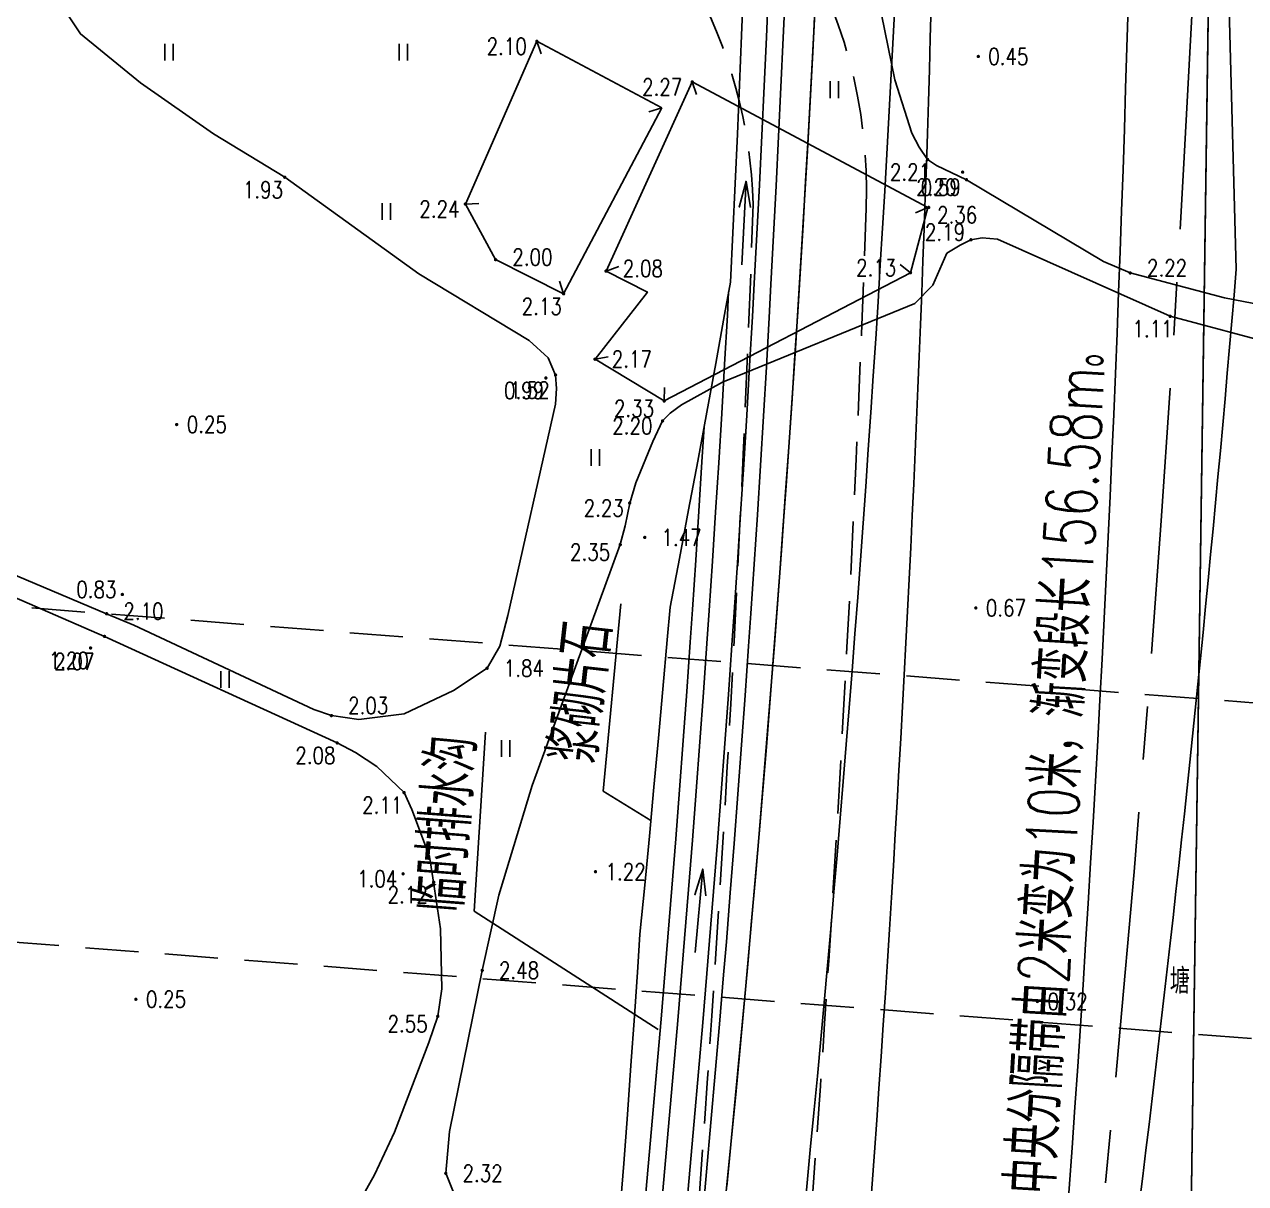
# Model space of a CAD drawing. Extents: x 500036 to 1001740, y 2543128 to 5086681.
# Drawn here: x 500719.4 to 500792.4, y 2544071.1 to 2544140.4 of the extents above; entities that cross this region are included whole.
import ezdxf
from ezdxf.enums import TextEntityAlignment as Align

# ---------------------------------------------------------------- set-up
doc = ezdxf.new("R2010")
doc.units = 0
doc.header["$LTSCALE"] = 0.5
doc.linetypes.add('CENTER', pattern=[50.8, 31.75, -6.35, 6.35, -6.35])
doc.linetypes.add('HIDDEN', pattern=[9.525, 6.35, -3.175])
doc.layers.get('0').update_dxf_attribs({"linetype": 'CONTINUOUS', "lineweight": 5})
for name, color, linetype in [('0-文字', 7, 'CONTINUOUS'), ('GCD', 8, 'CONTINUOUS'), ('L-河涌边线', 160, 'CONTINUOUS'), ('LJBX', 7, 'CONTINUOUS'), ('SPX', 4, 'CONTINUOUS'), ('zhix', 2, 'CONTINUOUS'), ('分隔带', 3, 'CONTINUOUS'), ('地形图', 8, 'CONTINUOUS'), ('桥梁', 6, 'CONTINUOUS'), ('流水线', 5, 'CONTINUOUS'), ('路基边线', 1, 'CONTINUOUS'), ('路面边线', 7, 'CONTINUOUS')]:
    doc.layers.add(name, color=color, linetype=linetype)
doc.styles.add('HZ', font='romans.shx', dxfattribs={"width": 0.8, "bigfont": 'hztxt.shx'})
doc.styles.get("Standard").update_dxf_attribs({"font": 'simplex1.shx', "width": 0.7, "bigfont": 'hztxt.shx'})
doc.linetypes.add('10421', pattern='A,2,[150,AAA.SHX,S=1,R=0,X=0,Y=1],1e-11', length=2)

# ---------------------------------------------------------------- blocks, each defined once
blk = doc.blocks.new('GC200')
at = {"linetype": 'Continuous', "const_width": 0.2, "flags": 128}
blk.add_lwpolyline([(-0.1, 0, 1), (0.1, 0, 1)], format="xyb", close=True, dxfattribs=at)
blk = doc.blocks.new('gc121')
for p, q in [((-0.5, -1), (-0.5, 1)), ((0.5, -1), (0.5, 1))]:
    blk.add_line(p, q)

msp = doc.modelspace()

# ---------------------------------------------------------------- linework, layer by layer
at = {"layer": 'L-河涌边线', "linetype": 'HIDDEN'}
for points in [[(500808.522, 2544098.63), (500601.554, 2544114.715)], [(500806.968, 2544078.69), (500601.267, 2544094.717)]]:
    msp.add_lwpolyline(points, dxfattribs=at)
at = {"layer": 'LJBX', "flags": 128}
msp.add_lwpolyline([(500761.388, 2544070.954), (500761.676, 2544073.895), (500761.958, 2544076.836), (500762.234, 2544079.779), (500762.505, 2544082.721), (500762.769, 2544085.664), (500763.028, 2544088.608), (500763.28, 2544091.552), (500763.527, 2544094.497), (500763.768, 2544097.442), (500764.003, 2544100.388), (500764.232, 2544103.334), (500764.456, 2544106.28), (500764.673, 2544109.227), (500764.884, 2544112.175), (500765.09, 2544115.122), (500765.29, 2544118.071), (500765.483, 2544121.019), (500765.671, 2544123.968), (500765.853, 2544126.918), (500766.029, 2544129.868), (500766.2, 2544132.818), (500766.364, 2544135.768), (500766.522, 2544138.719), (500766.675, 2544141.67)], dxfattribs=at)
at = {"layer": 'SPX', "flags": 128}
for points in [[(500755.009, 2544069.394), (500755.232, 2544072.329), (500755.45, 2544075.264), (500755.662, 2544078.199), (500755.868, 2544081.135), (500756.068, 2544084.071), (500756.198, 2544086.028), (500756.485, 2544088.956), (500756.766, 2544091.885), (500757.041, 2544094.814), (500757.311, 2544097.744), (500757.574, 2544100.675), (500757.832, 2544103.606), (500758, 2544105.56), (500758.558, 2544108.469), (500759.109, 2544111.38), (500759.655, 2544114.293), (500760.195, 2544117.207), (500760.729, 2544120.124), (500761.258, 2544123.042), (500761.607, 2544124.988), (500761.75, 2544127.931), (500761.888, 2544130.875), (500762.02, 2544133.819), (500762.145, 2544136.763), (500762.265, 2544139.707), (500762.379, 2544142.651)], [(500758.916, 2544068.994), (500759.185, 2544071.932), (500759.449, 2544074.871), (500759.707, 2544077.81), (500759.959, 2544080.75), (500760.205, 2544083.69), (500760.365, 2544085.65), (500760.602, 2544088.591), (500760.832, 2544091.532), (500761.056, 2544094.474), (500761.275, 2544097.416), (500761.488, 2544100.358), (500761.694, 2544103.301), (500761.829, 2544105.263), (500762.026, 2544108.206), (500762.217, 2544111.15), (500762.402, 2544114.094), (500762.581, 2544117.038), (500762.755, 2544119.983), (500762.922, 2544122.928), (500763.031, 2544124.892), (500763.188, 2544127.837), (500763.34, 2544130.783), (500763.486, 2544133.729), (500763.626, 2544136.675), (500763.76, 2544139.621), (500763.888, 2544142.568)], [(500759.911, 2544068.902), (500760.181, 2544071.842), (500760.445, 2544074.782), (500760.703, 2544077.724), (500760.955, 2544080.665), (500761.201, 2544083.607), (500761.362, 2544085.569), (500761.598, 2544088.512), (500761.829, 2544091.455), (500762.053, 2544094.399), (500762.272, 2544097.343), (500762.485, 2544100.287), (500762.692, 2544103.232), (500762.827, 2544105.195), (500763.024, 2544108.141), (500763.215, 2544111.086), (500763.4, 2544114.032), (500763.58, 2544116.979), (500763.753, 2544119.925), (500763.921, 2544122.872), (500764.029, 2544124.837), (500764.187, 2544127.785), (500764.339, 2544130.732), (500764.485, 2544133.68), (500764.625, 2544136.629), (500764.759, 2544139.577), (500764.888, 2544142.526)], [(500757.422, 2544069.132), (500757.691, 2544072.068), (500757.955, 2544075.003), (500758.212, 2544077.939), (500758.464, 2544080.876), (500758.71, 2544083.814), (500758.87, 2544085.771), (500759.106, 2544088.709), (500759.336, 2544091.648), (500759.561, 2544094.586), (500759.779, 2544097.525), (500759.991, 2544100.465), (500760.198, 2544103.405), (500760.332, 2544105.364), (500760.529, 2544108.305), (500760.72, 2544111.246), (500760.905, 2544114.187), (500761.084, 2544117.128), (500761.257, 2544120.07), (500761.425, 2544123.012), (500761.501, 2544124.398)], [(500756.426, 2544069.225), (500756.695, 2544072.158), (500756.959, 2544075.092), (500757.216, 2544078.026), (500757.467, 2544080.96), (500757.713, 2544083.896), (500757.873, 2544085.852), (500758.109, 2544088.788), (500758.339, 2544091.725), (500758.563, 2544094.661), (500758.782, 2544097.598), (500758.994, 2544100.536), (500759.2, 2544103.474), (500759.335, 2544105.432), (500759.531, 2544108.371), (500759.722, 2544111.309), (500759.907, 2544114.249), (500760.034, 2544116.339)]]:
    msp.add_lwpolyline(points, dxfattribs=at)
at = {"layer": 'zhix', "linetype": 'CENTER'}
msp.add_arc((499291.068, 2544216.437), 1500, 352.74486, 359.172493, dxfattribs=at)
at = {"layer": '分隔带'}
msp.add_line((500791.01, 2544155.869), (500791.815, 2544125.754), dxfattribs=at)
at = {"layer": '分隔带', "flags": 128}
for points in [[(500737.367, 2543707.44), (500778.066, 2544027.131, 0.024684), (500785.943, 2544182.86, 0.024684)], [(500739.351, 2543707.187), (500780.05, 2544026.879, 0.017447), (500791.815, 2544125.754, 0.015388)]]:
    msp.add_lwpolyline(points, format="xyb", dxfattribs=at)
at = {"layer": '分隔带'}
msp.add_arc((499291.068, 2544216.437), 1482.25, 352.74486, 358.210366, dxfattribs=at)
at = {"layer": '地形图', "color": 1, "linetype": 'Continuous'}
msp.add_line((500787.158, 2543931.437), (500790.636, 2544175.493), dxfattribs=at)
at = {"layer": '地形图', "linetype": 'Continuous'}
for p, q in [((500750.047, 2544139.364), (500750.309, 2544138.608)), ((500759.33, 2544136.937), (500759.586, 2544136.179)), ((500757.508, 2544135.39), (500756.743, 2544135.155)), ((500745.777, 2544129.644), (500746.577, 2544129.677)), ((500773.398, 2544129.443), (500772.665, 2544129.124)), ((500754.176, 2544125.64), (500754.932, 2544125.904)), ((500772.361, 2544125.541), (500771.737, 2544126.041)), ((500751.641, 2544124.282), (500751.397, 2544125.044)), ((500753.52, 2544120.378), (500754.307, 2544120.523)), ((500757.651, 2544117.881), (500757.677, 2544118.681))]:
    msp.add_line(p, q, dxfattribs=at)
at = {"layer": '地形图', "linetype": '10421', "elevation": 2.188, "flags": 128}
msp.add_lwpolyline([(500787.528, 2544174.637), (500786.577, 2544175.228), (500786.256, 2544175.213), (500786.004, 2544174.986), (500785.788, 2544174.624), (500781.075, 2544165.807), (500780.51, 2544164.95), (500779.959, 2544164.347), (500777.572, 2544162.637), (500776.94, 2544161.877), (500776.411, 2544160.706), (500775.182, 2544156.973), (500774.708, 2544155.728), (500771.592, 2544149.116), (500770.989, 2544147.241), (500770.572, 2544144.998), (500770.47, 2544142.607), (500770.632, 2544140.957), (500771.431, 2544137.064), (500772.443, 2544133.869), (500772.87, 2544133.04), (500773.381, 2544132.303), (500773.913, 2544131.942), (500775.704, 2544131.095), (500783.878, 2544126.205), (500785.484, 2544125.529), (500791.116, 2544124.047), (500796.272, 2544123.054), (500797.454, 2544122.713), (500799.709, 2544121.886), (500801.367, 2544121.671), (500802.687, 2544121.865), (500804.673, 2544122.444), (500806.125, 2544122.991), (500807.51, 2544123.81), (500809.741, 2544125.458), (500813.386, 2544129.782), (500815.104, 2544132.606), (500818.986, 2544137.892), (500819.939, 2544139.754), (500819.876, 2544141.443), (500819.654, 2544143.33), (500819.5, 2544144.96), (500819.609, 2544146.542), (500820.003, 2544148.118), (500829.581, 2544180.179)], dxfattribs=at)
at = {"layer": '地形图', "color": 1, "linetype": 'Continuous', "flags": 128}
msp.add_lwpolyline([(500787.133, 2543929.688), (500790.661, 2544177.243)], dxfattribs=at)
at = {"layer": '地形图', "linetype": '10421', "flags": 128}
for points in [[(500720.836, 2544158.96), (500717.862, 2544162.864), (500717.042, 2544163.215), (500714.176, 2544164.11), (500710.339, 2544164.843), (500706.408, 2544165.262), (500701.003, 2544164.956), (500698.33, 2544164.54), (500696.699, 2544163.771), (500696.096, 2544163.298), (500695.897, 2544162.841), (500695.477, 2544154.763), (500695.559, 2544153.814), (500695.817, 2544153.072), (500698.638, 2544148.351), (500698.674, 2544148.023), (500698.418, 2544147.679), (500698.257, 2544147.696), (500697.936, 2544148.122), (500696.396, 2544151.498), (500695.858, 2544151.899), (500695.214, 2544152.123), (500694.583, 2544152.206), (500693.367, 2544152.323), (500692.009, 2544152.391), (500689.977, 2544152.24), (500689.129, 2544152.008), (500688.002, 2544151.052), (500684.62, 2544147.602), (500683.545, 2544146.525), (500681.033, 2544143.476), (500680.038, 2544141.453), (500678.001, 2544133.044), (500678.069, 2544130.434), (500678.713, 2544128.331), (500681.074, 2544124.536), (500682.821, 2544122.476), (500683.802, 2544121.185), (500684.348, 2544120.7), (500685.168, 2544120.255), (500695.156, 2544116.711), (500696.677, 2544116.242), (500704.022, 2544114.651), (500705.697, 2544114.042), (500706.728, 2544113.456), (500709.295, 2544111.705), (500709.947, 2544111.33), (500711.483, 2544110.613), (500724.353, 2544105.173), (500725.971, 2544104.488), (500736.719, 2544099.454), (500737.774, 2544099.088), (500739.407, 2544098.857), (500742.124, 2544099.205), (500745.059, 2544100.595), (500747.072, 2544101.918), (500747.827, 2544103.246), (500748.32, 2544105.062), (500751.168, 2544117.684), (500751.212, 2544118.636), (500751.16, 2544119.431), (500750.719, 2544120.452), (500749.581, 2544121.494), (500743.001, 2544125.477), (500734.99, 2544131.247), (500730.732, 2544133.843), (500726.373, 2544136.879), (500722.793, 2544139.803), (500720.953, 2544142.583), (500720.61, 2544144.132), (500720.985, 2544145.729), (500722.758, 2544147.623), (500723.439, 2544148.755), (500723.319, 2544152.74), (500722.464, 2544155.845)], [(500792.147, 2544038.933), (500805.582, 2544040.064), (500810.459, 2544040.712), (500811.951, 2544041.391), (500812.525, 2544042.394), (500813.244, 2544044.104), (500817.014, 2544054.305), (500821.063, 2544064.981), (500821.724, 2544067.014), (500823.122, 2544073.107), (500823.54, 2544074.212), (500824.297, 2544075.581), (500830.417, 2544082.983), (500833.77, 2544086.688), (500834.265, 2544087.557), (500834.759, 2544089.427), (500834.761, 2544091.124), (500834.514, 2544094.09), (500833.813, 2544095.892), (500832.736, 2544097.984), (500831.799, 2544099.154), (500829.152, 2544101.761), (500825.923, 2544105.738), (500824.7, 2544106.891), (500820.385, 2544109.943), (500819.204, 2544110.487), (500808.724, 2544113.236), (500806.09, 2544114.194), (500803.625, 2544115.485), (500799.936, 2544117.773), (500799.021, 2544118.49), (500797.01, 2544120.218), (500796.354, 2544120.572), (500794.415, 2544121.194), (500787.868, 2544122.939), (500777.547, 2544127.537), (500776.645, 2544127.618), (500775.973, 2544127.511), (500775.322, 2544127.187), (500774.536, 2544126.71), (500773.685, 2544124.794), (500772.617, 2544123.696), (500761.137, 2544118.997), (500758.694, 2544117.644), (500758.009, 2544117.161), (500757.551, 2544116.694), (500756.979, 2544115.46), (500755.967, 2544112.99), (500755.591, 2544111.787), (500755.322, 2544110.42), (500755.027, 2544109.301), (500749.759, 2544094.924), (500747.774, 2544088.373), (500746.784, 2544083.874), (500744.837, 2544074.242), (500744.608, 2544071.751), (500745.213, 2544070.257), (500748.036, 2544067.155), (500748.873, 2544066.06), (500750.165, 2544063.154), (500750.744, 2544062.442), (500751.749, 2544061.855), (500761.28, 2544057.107), (500765.218, 2544054.954), (500770.024, 2544052.163), (500784.845, 2544042.942), (500790.207, 2544039.424), (500791.253, 2544039.086)]]:
    msp.add_lwpolyline(points, close=True, dxfattribs=at)
at = {"layer": '地形图', "linetype": 'Continuous', "flags": 128}
for points in [[(500757.508, 2544135.39), (500750.047, 2544139.364), (500745.777, 2544129.644), (500747.582, 2544126.322), (500751.641, 2544124.282)], [(500773.398, 2544129.443), (500759.33, 2544136.937), (500754.176, 2544125.64), (500756.648, 2544124.383), (500753.52, 2544120.378), (500757.651, 2544117.881), (500772.361, 2544125.541)]]:
    msp.add_lwpolyline(points, close=True, dxfattribs=at)
at = {"layer": '地形图', "linetype": '10421', "elevation": 2.105, "flags": 128}
msp.add_lwpolyline([(500727.543, 2544064.146), (500731.502, 2544064.824), (500735.409, 2544065.987), (500736.814, 2544066.88), (500737.906, 2544067.786), (500739.248, 2544069.705), (500740.347, 2544071.665), (500741.543, 2544074.2), (500743.598, 2544079.555), (500744.129, 2544081.132), (500744.366, 2544082.777), (500744.292, 2544086.363), (500743.882, 2544089.142), (500743.644, 2544090.683), (500742.583, 2544093.487), (500742.117, 2544094.487), (500740.49, 2544096.043), (500739.218, 2544096.881), (500738.121, 2544097.46), (500724.224, 2544103.817), (500710.033, 2544109.984), (500704.618, 2544112.682), (500702.952, 2544113.236), (500700.236, 2544113.502), (500697.51, 2544113.533), (500695.417, 2544113.111), (500692.966, 2544111.536), (500691.227, 2544109.872), (500688.731, 2544106.799), (500684.956, 2544098.419), (500684.335, 2544096.144), (500684.22, 2544094.237), (500684.814, 2544088.086), (500684.629, 2544084.518), (500684.82, 2544083.434), (500685.303, 2544082.251), (500686.663, 2544081.107), (500695.481, 2544075.771), (500696.357, 2544075.441), (500697.88, 2544075), (500701.174, 2544074.336), (500703.311, 2544073.774), (500705.296, 2544072.9), (500709.689, 2544070.459), (500718.403, 2544065.318), (500719.864, 2544064.642), (500721.532, 2544064.261), (500724.501, 2544064.014)], close=True, dxfattribs=at)
at = {"layer": '桥梁', "color": 7}
for p, q in [((500755.058, 2544105.758), (500754.002, 2544094.585)), ((500746.979, 2544098.107), (500746.308, 2544087.399)), ((500754.002, 2544094.585), (500756.855, 2544092.826)), ((500746.308, 2544087.399), (500757.299, 2544080.337))]:
    msp.add_line(p, q, dxfattribs=at)
at = {"layer": '流水线', "flags": 128}
for points in [[(500762.288, 2544126.016), (500762.544, 2544131.01), (500762.132, 2544129.464), (500762.544, 2544131.01), (500762.796, 2544129.43)], [(500759.5, 2544084.942), (500759.955, 2544089.921), (500759.482, 2544088.393), (500759.955, 2544089.921), (500760.144, 2544088.332)]]:
    msp.add_lwpolyline(points, dxfattribs=at)
at = {"layer": '路基边线'}
msp.add_arc((499291.068, 2544216.437), 1477.5, 352.74486, 359.211702, dxfattribs=at)
at = {"layer": '路基边线', "linetype": 'HIDDEN'}
for centre, radius, start, end in [((500733.405, 2544128.758), 29.577, 1.67238, 55.84665), ((499205.747, 2544184.725), 1558.197, 355.776919, 357.973379)]:
    msp.add_arc(centre, radius, start, end, dxfattribs=at)
at = {"layer": '路面边线', "flags": 128}
msp.add_lwpolyline([(500769.936, 2544069.224, 0.019423), (500774.182, 2544190.969, 0.371777), (500769.895, 2544195.898), (500752.391, 2544198.419)], format="xyb", dxfattribs=at)
at = {"layer": '路面边线', "linetype": 'HIDDEN', "flags": 128}
for points in [[(500769.715, 2544129.382, 0.304569), (500752.065, 2544157.792), (500724.717, 2544170.123)], [(500766.445, 2544069.482, 0.009586), (500769.716, 2544129.397, 0.009586)]]:
    msp.add_lwpolyline(points, format="xyb", dxfattribs=at)

# ---------------------------------------------------------------- block references
at = {"layer": '地形图', "linetype": 'Continuous', "xscale": 0.5, "yscale": 0.5}
for p in [(500728.081, 2544138.722), (500742.08, 2544138.723), (500767.804, 2544136.474), (500741.058, 2544129.192), (500753.544, 2544114.509), (500731.427, 2544101.248), (500748.185, 2544097.119)]:
    msp.add_blockref('gc121', p, dxfattribs=at)
at = {"layer": '地形图', "linetype": 'Continuous'}
ref = msp.add_blockref('GC200', (500750.047, 2544139.364, 2.099), dxfattribs=dict(at, xscale=0.5, yscale=0.5, zscale=0.5))
ref.add_attrib('height', '2.10', dxfattribs={"layer": 'GCD', "linetype": 'Continuous', "height": 1, "style": 'HZ', "width": 0.8}).set_placement((500747.047, 2544139.064, 2.1), align=Align.MIDDLE_LEFT)
ref = msp.add_blockref('GC200', (500776.405, 2544138.458, 0.45), dxfattribs=dict(at, xscale=0.5, yscale=0.5, zscale=0.5))
ref.add_attrib('height', '0.45', dxfattribs={"layer": 'GCD', "linetype": 'Continuous', "height": 1, "style": 'HZ', "width": 0.8}).set_placement((500777.005, 2544138.458, 0.45), align=Align.MIDDLE_LEFT)
ref = msp.add_blockref('GC200', (500759.33, 2544136.937, 2.269), dxfattribs=dict(at, xscale=0.5, yscale=0.5, zscale=0.5))
ref.add_attrib('height', '2.27', dxfattribs={"layer": 'GCD', "linetype": 'Continuous', "height": 1, "style": 'HZ', "width": 0.8}).set_placement((500756.33, 2544136.637, 2.27), align=Align.MIDDLE_LEFT)
ref = msp.add_blockref('GC200', (500773.381, 2544132.303, 2.213), dxfattribs=dict(at, xscale=0.5, yscale=0.5, zscale=0.5))
ref.add_attrib('height', '2.21', dxfattribs={"layer": 'GCD', "linetype": 'Continuous', "height": 1, "style": 'HZ', "width": 0.8}).set_placement((500771.131, 2544131.553, 2.21), align=Align.MIDDLE_LEFT)
ref = msp.add_blockref('GC200', (500734.99, 2544131.247, 1.93), dxfattribs=dict(at, xscale=0.5, yscale=0.5, zscale=0.5))
ref.add_attrib('height', '1.93', dxfattribs={"layer": 'GCD', "linetype": 'Continuous', "height": 1, "style": 'HZ', "width": 0.8}).set_placement((500732.49, 2544130.497, 1.93), align=Align.MIDDLE_LEFT)
ref = msp.add_blockref('GC200', (500775.704, 2544131.095, 2.205), dxfattribs=dict(at, xscale=0.5, yscale=0.5, zscale=0.5))
ref.add_attrib('height', '2.20', dxfattribs={"layer": 'GCD', "linetype": 'Continuous', "height": 1, "style": 'HZ', "width": 0.8}).set_placement((500772.704, 2544130.645, 2.2), align=Align.MIDDLE_LEFT)
ref = msp.add_blockref('GC200', (500775.47, 2544131.55, 0.595), dxfattribs=dict(at, xscale=0.5, yscale=0.5, zscale=0.5))
ref.add_attrib('height', '0.59', dxfattribs={"layer": 'GCD', "linetype": 'Continuous', "height": 1, "style": 'HZ', "width": 0.8}).set_placement((500772.97, 2544130.65, 0.59), align=Align.MIDDLE_LEFT)
ref = msp.add_blockref('GC200', (500745.777, 2544129.644, 2.236), dxfattribs=dict(at, xscale=0.5, yscale=0.5, zscale=0.5))
ref.add_attrib('height', '2.24', dxfattribs={"layer": 'GCD', "linetype": 'Continuous', "height": 1, "style": 'HZ', "width": 0.8}).set_placement((500743.027, 2544129.344, 2.24), align=Align.MIDDLE_LEFT)
ref = msp.add_blockref('GC200', (500773.448, 2544129.443, 2.358), dxfattribs=dict(at, xscale=0.5, yscale=0.5, zscale=0.5))
ref.add_attrib('height', '2.36', dxfattribs={"layer": 'GCD', "linetype": 'Continuous', "height": 1, "style": 'HZ', "width": 0.8}).set_placement((500773.948, 2544128.993, 2.36), align=Align.MIDDLE_LEFT)
ref = msp.add_blockref('GC200', (500775.973, 2544127.511, 2.189), dxfattribs=dict(at, xscale=0.5, yscale=0.5, zscale=0.5))
ref.add_attrib('height', '2.19', dxfattribs={"layer": 'GCD', "linetype": 'Continuous', "height": 1, "style": 'HZ', "width": 0.8}).set_placement((500773.223, 2544127.961, 2.19), align=Align.MIDDLE_LEFT)
ref = msp.add_blockref('GC200', (500747.582, 2544126.322, 2.003), dxfattribs=dict(at, xscale=0.5, yscale=0.5, zscale=0.5))
ref.add_attrib('height', '2.00', dxfattribs={"layer": 'GCD', "linetype": 'Continuous', "height": 1, "style": 'HZ', "width": 0.8}).set_placement((500748.582, 2544126.472, 2), align=Align.MIDDLE_LEFT)
ref = msp.add_blockref('GC200', (500754.176, 2544125.64, 2.077), dxfattribs=dict(at, xscale=0.5, yscale=0.5, zscale=0.5))
ref.add_attrib('height', '2.08', dxfattribs={"layer": 'GCD', "linetype": 'Continuous', "height": 1, "style": 'HZ', "width": 0.8}).set_placement((500755.176, 2544125.79, 2.08), align=Align.MIDDLE_LEFT)
ref = msp.add_blockref('GC200', (500772.361, 2544125.541, 2.129), dxfattribs=dict(at, xscale=0.5, yscale=0.5, zscale=0.5))
ref.add_attrib('height', '2.13', dxfattribs={"layer": 'GCD', "linetype": 'Continuous', "height": 1, "style": 'HZ', "width": 0.8}).set_placement((500769.111, 2544125.841, 2.13), align=Align.MIDDLE_LEFT)
ref = msp.add_blockref('GC200', (500785.484, 2544125.529, 2.22), dxfattribs=dict(at, xscale=0.5, yscale=0.5, zscale=0.5))
ref.add_attrib('height', '2.22', dxfattribs={"layer": 'GCD', "linetype": 'Continuous', "height": 1, "style": 'HZ', "width": 0.8}).set_placement((500786.484, 2544125.829, 2.22), align=Align.MIDDLE_LEFT)
ref = msp.add_blockref('GC200', (500751.641, 2544124.282, 2.125), dxfattribs=dict(at, xscale=0.5, yscale=0.5, zscale=0.5))
ref.add_attrib('height', '2.13', dxfattribs={"layer": 'GCD', "linetype": 'Continuous', "height": 1, "style": 'HZ', "width": 0.8}).set_placement((500749.141, 2544123.532, 2.13), align=Align.MIDDLE_LEFT)
ref = msp.add_blockref('GC200', (500787.868, 2544122.939, 1.113), dxfattribs=dict(at, xscale=0.5, yscale=0.5, zscale=0.5))
ref.add_attrib('height', '1.11', dxfattribs={"layer": 'GCD', "linetype": 'Continuous', "height": 1, "style": 'HZ', "width": 0.8}).set_placement((500785.618, 2544122.189, 1.11), align=Align.MIDDLE_LEFT)
ref = msp.add_blockref('GC200', (500753.52, 2544120.378, 2.166), dxfattribs=dict(at, xscale=0.5, yscale=0.5, zscale=0.5))
ref.add_attrib('height', '2.17', dxfattribs={"layer": 'GCD', "linetype": 'Continuous', "height": 1, "style": 'HZ', "width": 0.8}).set_placement((500754.52, 2544120.378, 2.17), align=Align.MIDDLE_LEFT)
ref = msp.add_blockref('GC200', (500750.584, 2544119.255, 0.988), dxfattribs=dict(at, xscale=0.5, yscale=0.5, zscale=0.5))
ref.add_attrib('height', '0.99', dxfattribs={"layer": 'GCD', "linetype": 'Continuous', "height": 1, "style": 'HZ', "width": 0.8}).set_placement((500748.084, 2544118.505, 0.99), align=Align.MIDDLE_LEFT)
ref = msp.add_blockref('GC200', (500751.16, 2544119.431, 1.523), dxfattribs=dict(at, xscale=0.5, yscale=0.5, zscale=0.5))
ref.add_attrib('height', '1.52', dxfattribs={"layer": 'GCD', "linetype": 'Continuous', "height": 1, "style": 'HZ', "width": 0.8}).set_placement((500748.41, 2544118.531, 1.52), align=Align.MIDDLE_LEFT)
ref = msp.add_blockref('GC200', (500757.651, 2544117.881, 2.331), dxfattribs=dict(at, xscale=0.5, yscale=0.5, zscale=0.5))
ref.add_attrib('height', '2.33', dxfattribs={"layer": 'GCD', "linetype": 'Continuous', "height": 1, "style": 'HZ', "width": 0.8}).set_placement((500754.651, 2544117.431, 2.33), align=Align.MIDDLE_LEFT)
ref = msp.add_blockref('GC200', (500728.537, 2544116.475, 0.25), dxfattribs=dict(at, xscale=0.5, yscale=0.5, zscale=0.5))
ref.add_attrib('height', '0.25', dxfattribs={"layer": 'GCD', "linetype": 'Continuous', "height": 1, "style": 'HZ', "width": 0.8}).set_placement((500729.137, 2544116.475, 0.25), align=Align.MIDDLE_LEFT)
ref = msp.add_blockref('GC200', (500757.551, 2544116.694, 2.201), dxfattribs=dict(at, xscale=0.5, yscale=0.5, zscale=0.5))
ref.add_attrib('height', '2.20', dxfattribs={"layer": 'GCD', "linetype": 'Continuous', "height": 1, "style": 'HZ', "width": 0.8}).set_placement((500754.551, 2544116.394, 2.2), align=Align.MIDDLE_LEFT)
ref = msp.add_blockref('GC200', (500755.591, 2544111.787, 2.23), dxfattribs=dict(at, xscale=0.5, yscale=0.5, zscale=0.5))
ref.add_attrib('height', '2.23', dxfattribs={"layer": 'GCD', "linetype": 'Continuous', "height": 1, "style": 'HZ', "width": 0.8}).set_placement((500752.841, 2544111.487, 2.23), align=Align.MIDDLE_LEFT)
ref = msp.add_blockref('GC200', (500756.491, 2544109.732, 1.473), dxfattribs=dict(at, xscale=0.5, yscale=0.5, zscale=0.5))
ref.add_attrib('height', '1.47', dxfattribs={"layer": 'GCD', "linetype": 'Continuous', "height": 1, "style": 'HZ', "width": 0.8}).set_placement((500757.491, 2544109.732, 1.47), align=Align.MIDDLE_LEFT)
ref = msp.add_blockref('GC200', (500755.027, 2544109.301, 2.348), dxfattribs=dict(at, xscale=0.5, yscale=0.5, zscale=0.5))
ref.add_attrib('height', '2.35', dxfattribs={"layer": 'GCD', "linetype": 'Continuous', "height": 1, "style": 'HZ', "width": 0.8}).set_placement((500752.027, 2544108.851, 2.35), align=Align.MIDDLE_LEFT)
ref = msp.add_blockref('GC200', (500725.29, 2544106.323, 0.834), dxfattribs=dict(at, xscale=0.5, yscale=0.5, zscale=0.5))
ref.add_attrib('height', '0.83', dxfattribs={"layer": 'GCD', "linetype": 'Continuous', "height": 1, "style": 'HZ', "width": 0.8}).set_placement((500722.54, 2544106.623, 0.83), align=Align.MIDDLE_LEFT)
ref = msp.add_blockref('GC200', (500724.353, 2544105.173, 2.098), dxfattribs=dict(at, xscale=0.5, yscale=0.5, zscale=0.5))
ref.add_attrib('height', '2.10', dxfattribs={"layer": 'GCD', "linetype": 'Continuous', "height": 1, "style": 'HZ', "width": 0.8}).set_placement((500725.353, 2544105.323, 2.1), align=Align.MIDDLE_LEFT)
ref = msp.add_blockref('GC200', (500776.262, 2544105.522, 0.67), dxfattribs=dict(at, xscale=0.5, yscale=0.5, zscale=0.5))
ref.add_attrib('height', '0.67', dxfattribs={"layer": 'GCD', "linetype": 'Continuous', "height": 1, "style": 'HZ', "width": 0.8}).set_placement((500776.862, 2544105.522, 0.67), align=Align.MIDDLE_LEFT)
ref = msp.add_blockref('GC200', (500724.224, 2544103.817, 2.071), dxfattribs=dict(at, xscale=0.5, yscale=0.5, zscale=0.5))
ref.add_attrib('height', '2.07', dxfattribs={"layer": 'GCD', "linetype": 'Continuous', "height": 1, "style": 'HZ', "width": 0.8}).set_placement((500721.224, 2544102.317, 2.07), align=Align.MIDDLE_LEFT)
ref = msp.add_blockref('GC200', (500723.393, 2544103.13, 1.202), dxfattribs=dict(at, xscale=0.5, yscale=0.5, zscale=0.5))
ref.add_attrib('height', '1.20', dxfattribs={"layer": 'GCD', "linetype": 'Continuous', "height": 1, "style": 'HZ', "width": 0.8}).set_placement((500720.893, 2544102.38, 1.2), align=Align.MIDDLE_LEFT)
ref = msp.add_blockref('GC200', (500747.072, 2544101.918, 1.842), dxfattribs=dict(at, xscale=0.5, yscale=0.5, zscale=0.5))
ref.add_attrib('height', '1.84', dxfattribs={"layer": 'GCD', "linetype": 'Continuous', "height": 1, "style": 'HZ', "width": 0.8}).set_placement((500748.072, 2544101.918, 1.84), align=Align.MIDDLE_LEFT)
ref = msp.add_blockref('GC200', (500737.774, 2544099.088, 2.031), dxfattribs=dict(at, xscale=0.5, yscale=0.5, zscale=0.5))
ref.add_attrib('height', '2.03', dxfattribs={"layer": 'GCD', "linetype": 'Continuous', "height": 1, "style": 'HZ', "width": 0.8}).set_placement((500738.774, 2544099.688, 2.03), align=Align.MIDDLE_LEFT)
ref = msp.add_blockref('GC200', (500738.121, 2544097.46, 2.081), dxfattribs=dict(at, xscale=0.5, yscale=0.5, zscale=0.5))
ref.add_attrib('height', '2.08', dxfattribs={"layer": 'GCD', "linetype": 'Continuous', "height": 1, "style": 'HZ', "width": 0.8}).set_placement((500735.621, 2544096.71, 2.08), align=Align.MIDDLE_LEFT)
ref = msp.add_blockref('GC200', (500742.117, 2544094.487, 2.106), dxfattribs=dict(at, xscale=0.5, yscale=0.5, zscale=0.5))
ref.add_attrib('height', '2.11', dxfattribs={"layer": 'GCD', "linetype": 'Continuous', "height": 1, "style": 'HZ', "width": 0.8}).set_placement((500739.617, 2544093.737, 2.11), align=Align.MIDDLE_LEFT)
ref = msp.add_blockref('GC200', (500753.548, 2544089.764, 1.22), dxfattribs=dict(at, xscale=0.5, yscale=0.5, zscale=0.5))
ref.add_attrib('height', '1.22', dxfattribs={"layer": 'GCD', "linetype": 'Continuous', "height": 1, "style": 'HZ', "width": 0.8}).set_placement((500754.148, 2544089.764, 1.22), align=Align.MIDDLE_LEFT)
ref = msp.add_blockref('GC200', (500742.061, 2544089.639, 1.036), dxfattribs=dict(at, xscale=0.5, yscale=0.5, zscale=0.5))
ref.add_attrib('height', '1.04', dxfattribs={"layer": 'GCD', "linetype": 'Continuous', "height": 1, "style": 'HZ', "width": 0.8}).set_placement((500739.311, 2544089.339, 1.04), align=Align.MIDDLE_LEFT)
ref = msp.add_blockref('GC200', (500743.882, 2544089.142, 2.122), dxfattribs=dict(at, xscale=0.5, yscale=0.5, zscale=0.5))
ref.add_attrib('height', '2.12', dxfattribs={"layer": 'GCD', "linetype": 'Continuous', "height": 1, "style": 'HZ', "width": 0.8}).set_placement((500741.132, 2544088.392, 2.12), align=Align.MIDDLE_LEFT)
ref = msp.add_blockref('GC200', (500746.784, 2544083.874, 2.48), dxfattribs=dict(at, xscale=0.5, yscale=0.5, zscale=0.5))
ref.add_attrib('height', '2.48', dxfattribs={"layer": 'GCD', "linetype": 'Continuous', "height": 1, "style": 'HZ', "width": 0.8}).set_placement((500747.784, 2544083.874, 2.48), align=Align.MIDDLE_LEFT)
ref = msp.add_blockref('GC200', (500726.098, 2544082.148, 0.25), dxfattribs=dict(at, xscale=0.5, yscale=0.5, zscale=0.5))
ref.add_attrib('height', '0.25', dxfattribs={"layer": 'GCD', "linetype": 'Continuous', "height": 1, "style": 'HZ', "width": 0.8}).set_placement((500726.698, 2544082.148, 0.25), align=Align.MIDDLE_LEFT)
ref = msp.add_blockref('GC200', (500779.943, 2544082.013, 0.32), dxfattribs=dict(at, xscale=0.5, yscale=0.5, zscale=0.5))
ref.add_attrib('height', '0.32', dxfattribs={"layer": 'GCD', "linetype": 'Continuous', "height": 1, "style": 'HZ', "width": 0.8}).set_placement((500780.543, 2544082.013, 0.32), align=Align.MIDDLE_LEFT)
ref = msp.add_blockref('GC200', (500744.129, 2544081.132, 2.547), dxfattribs=dict(at, xscale=0.5, yscale=0.5, zscale=0.5))
ref.add_attrib('height', '2.55', dxfattribs={"layer": 'GCD', "linetype": 'Continuous', "height": 1, "style": 'HZ', "width": 0.8}).set_placement((500741.129, 2544080.682, 2.55), align=Align.MIDDLE_LEFT)
ref = msp.add_blockref('GC200', (500744.608, 2544071.751, 2.319), dxfattribs=dict(at, xscale=0.5, yscale=0.5, zscale=0.5))
ref.add_attrib('height', '2.32', dxfattribs={"layer": 'GCD', "linetype": 'Continuous', "height": 1, "style": 'HZ', "width": 0.8}).set_placement((500745.608, 2544071.751, 2.32), align=Align.MIDDLE_LEFT)

# ---------------------------------------------------------------- texts
at = {"layer": '0-文字', "ltscale": 1000, "width": 0.7}
msp.add_text('中央分隔带由2米变为10米，渐变段长156.58m。', height=3, rotation=86.61223, dxfattribs=at).set_placement((500782.582, 2544122.045), align=Align.MIDDLE_RIGHT)
at = {"layer": '地形图', "linetype": '10421', "style": 'HZ', "width": 0.8}
msp.add_text('塘', height=1.5, dxfattribs=at).set_placement((500788.446, 2544083.32), align=Align.MIDDLE)
at = {"layer": '桥梁', "color": 7, "width": 0.7}
for s, rotation, p in [('浆砌片石', 83.52875, (500753.143, 2544104.667)), ('临时排水沟', 85.54046, (500745.032, 2544097.86))]:
    msp.add_text(s, height=3, rotation=rotation, dxfattribs=at).set_placement(p, align=Align.MIDDLE_RIGHT)

doc.saveas('drawing.dxf')
